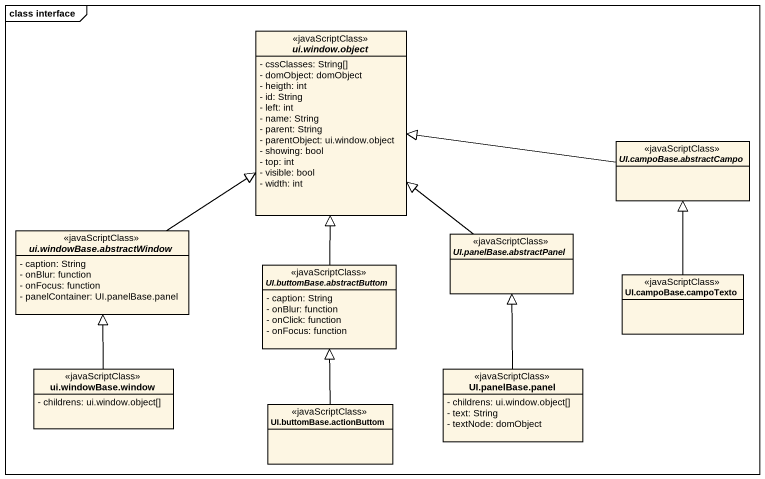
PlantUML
@startuml
mainframe class interface
hide circle
hide empty members
skinparam classAttributeIconSize 0
abstract class "ui.window.object" as ui_window_object <<javaScriptClass>> {
  - cssClasses: String[]
  - domObject: domObject
  - heigth: int
  - id: String
  - left: int
  - name: String
  - parent: String
  - parentObject: ui.window.object
  - showing: bool
  - top: int
  - visible: bool
  - width: int
}
abstract class "UI.campoBase.abstractCampo" as UI_campoBase_abstractCampo <<javaScriptClass>>
abstract class "ui.windowBase.abstractWindow" as ui_windowBase_abstractWindow <<javaScriptClass>> {
  - caption: String
  - onBlur: function
  - onFocus: function
  - panelContainer: UI.panelBase.panel
}
abstract class "UI.panelBase.abstractPanel" as UI_panelBase_abstractPanel <<javaScriptClass>>
abstract class "UI.buttomBase.abstractButtom" as UI_buttomBase_abstractButtom <<javaScriptClass>> {
  - caption: String
  - onBlur: function
  - onClick: function
  - onFocus: function
}
class "UI.campoBase.campoTexto" as UI_campoBase_campoTexto <<javaScriptClass>>
class "ui.windowBase.window" as ui_windowBase_window <<javaScriptClass>> {
  - childrens: ui.window.object[]
}
class "UI.panelBase.panel" as UI_panelBase_panel <<javaScriptClass>> {
  - childrens: ui.window.object[]
  - text: String
  - textNode: domObject
}
class "UI.buttomBase.actionButtom" as UI_buttomBase_actionButtom <<javaScriptClass>>
UI_campoBase_abstractCampo -left-|> ui_window_object
ui_windowBase_abstractWindow -up-|> ui_window_object
UI_panelBase_abstractPanel -up-|> ui_window_object
UI_buttomBase_abstractButtom -up-|> ui_window_object
UI_campoBase_campoTexto -up-|> UI_campoBase_abstractCampo
ui_windowBase_window -up-|> ui_windowBase_abstractWindow
UI_panelBase_panel -up-|> UI_panelBase_abstractPanel
UI_buttomBase_actionButtom -up-|> UI_buttomBase_abstractButtom
@enduml
